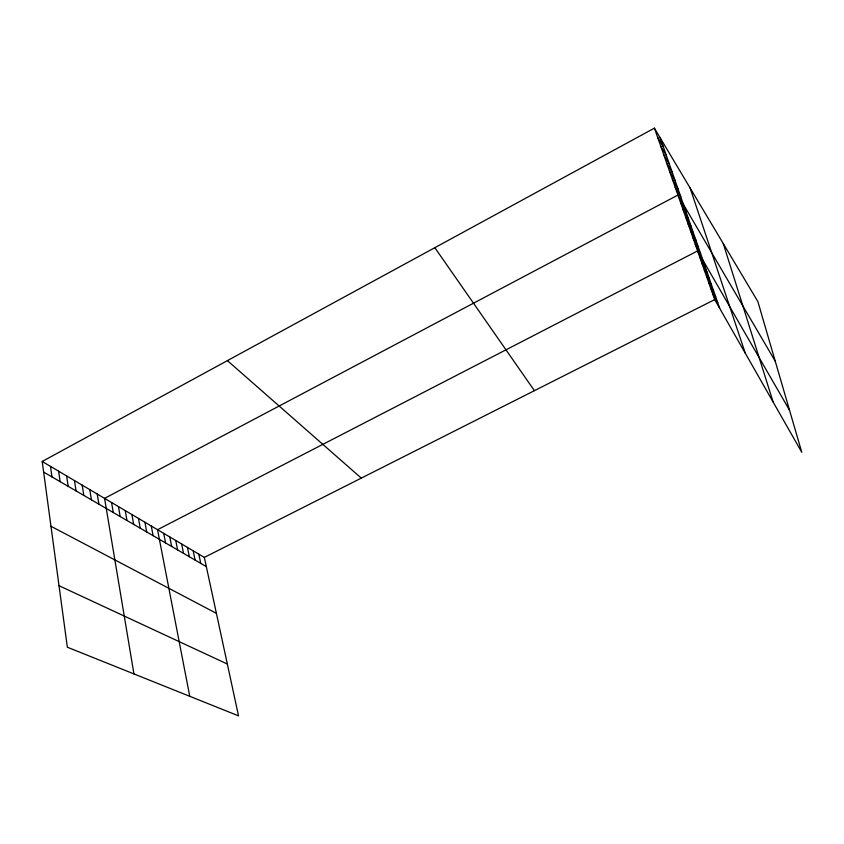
<?xml version="1.0" encoding="UTF-8"?>
<svg xmlns="http://www.w3.org/2000/svg" width="844" height="844" viewBox="0 0 844 844"><rect width="100%" height="100%" fill="white"/><g stroke="black" fill="none" stroke-linecap="round" stroke-linejoin="round"><path stroke-width="1.27" d="M42.2 461.468L204.332 557.399L238.525 715.86L67.351 647.221L42.2 461.468L654.395 128.14L757.859 301.551L801.8 452.31L714.699 299.599L654.395 128.14M204.332 557.399L714.699 299.599M59.017 585.704L227.342 664.028M50.978 526.276L216.402 613.345M43.635 472.07L206.316 566.598M227.416 360.62L361.295 478.115M434.829 247.693L534.41 390.666M657.55 137.108L663.331 146.824M660.641 145.885L666.38 155.56M663.669 154.494L669.376 164.126M666.633 162.924L672.299 172.524M669.545 171.195L675.168 180.753M672.394 179.297L677.985 188.813M675.189 187.252L680.749 196.726M775.256 361.232L677.932 195.059L104.572 498.371L133.943 673.923M680.549 202.486L686.035 211.876M683.112 209.787L688.567 219.134M685.634 216.95L691.057 226.266M688.113 223.987L693.494 233.26M690.54 230.897L695.899 240.129M692.924 237.691L698.252 246.881M695.277 244.37L700.562 253.517M789.53 410.226L697.587 250.921L157.533 529.705L189.752 696.3M699.855 257.367L705.078 266.44M702.081 263.708L707.272 272.739M704.276 269.943L709.435 278.931M706.428 276.072L711.555 285.019M708.549 282.096L713.644 291.001M710.627 288.026L715.701 296.888M712.684 293.86L717.727 302.679M660.219 137.899L719.71 308.377M690.149 188.064L745.263 353.182M723.266 243.568L773.136 402.039M198.783 554.118L200.756 563.37M193.149 550.784L195.112 560.089M187.431 547.408L189.373 556.755M181.629 543.969L183.559 553.379M175.742 540.487L177.651 549.94M169.76 536.953L171.659 546.458M163.694 533.355L165.572 542.924M151.266 526.002L153.112 535.687M144.915 522.246L146.729 531.973M138.448 518.427L140.252 528.217M131.896 514.545L133.668 524.388M125.228 510.599L126.99 520.505M118.455 506.59L120.186 516.549M111.566 502.518L113.275 512.54M97.239 494.035L98.896 504.184M89.78 489.625L91.416 499.827M82.195 485.142L83.799 495.407M74.483 480.574L76.055 490.902M66.623 475.921L68.164 486.323M58.626 471.195L60.135 481.65M50.492 466.373L51.959 476.902"/></g></svg>
